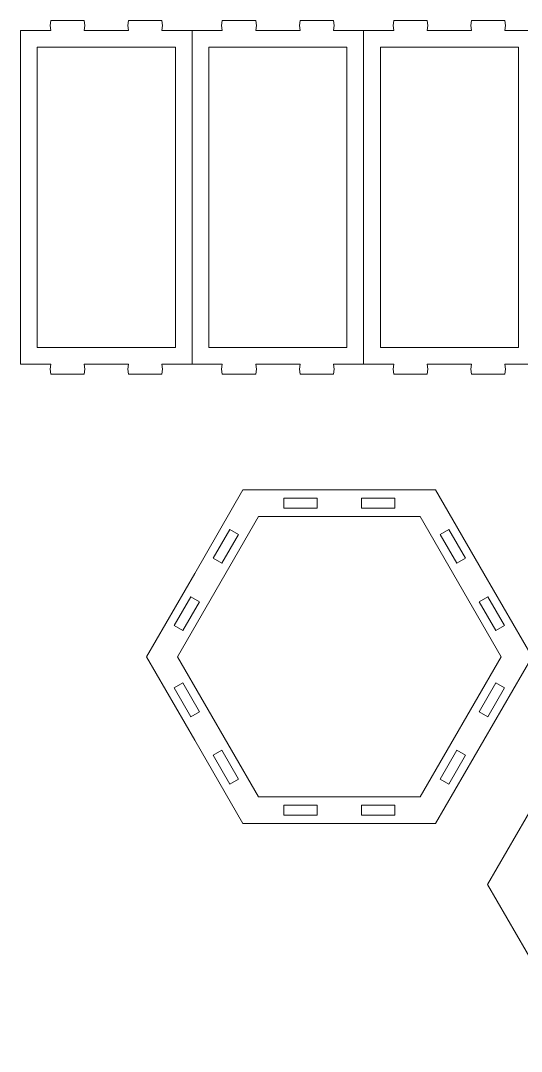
# Model space of a CAD drawing. Header units: centimetres. Extents: x -130 to 92, y -33 to 29.
# Drawn here: x -130.1 to -100.1, y -32.6 to 29.2 of the extents above; entities that cross this region are included whole.
import ezdxf

# ---------------------------------------------------------------- set-up
doc = ezdxf.new("R2010")
doc.units = ezdxf.units.CM
doc.header["$MEASUREMENT"] = 0
doc.layers.add('layer 1', color=7, linetype='Continuous')

msp = doc.modelspace()

# ---------------------------------------------------------------- linework, layer by layer
at = {"layer": 'layer 1', "color": 250, "lineweight": 9}
for points, knots in [([(-130.09039, 28.59628), (-130.09039, 28.59628), (-129.18589, 28.59628), (-129.18589, 28.59628), (-129.18589, 28.59628), (-129.18589, 28.59628), (-128.28141, 28.59628), (-128.28141, 28.59628), (-128.28141, 28.59628), (-128.28141, 28.59628), (-128.32141, 28.89628), (-128.32141, 28.89628), (-128.32141, 28.89628), (-128.32141, 28.89628), (-128.28141, 29.19628), (-128.28141, 29.19628), (-128.28141, 29.19628), (-128.28141, 29.19628), (-127.28141, 29.19628), (-127.28141, 29.19628), (-127.28141, 29.19628), (-127.28141, 29.19628), (-126.28141, 29.19628), (-126.28141, 29.19628), (-126.28141, 29.19628), (-126.28141, 29.19628), (-126.24141, 28.89628), (-126.24141, 28.89628), (-126.24141, 28.89628), (-126.24141, 28.89628), (-126.28141, 28.59628), (-126.28141, 28.59628), (-126.28141, 28.59628), (-126.28141, 28.59628), (-124.95201, 28.59628), (-124.95201, 28.59628), (-124.95201, 28.59628), (-124.95201, 28.59628), (-123.62261, 28.59628), (-123.62261, 28.59628), (-123.62261, 28.59628), (-123.62261, 28.59628), (-123.66261, 28.89628), (-123.66261, 28.89628), (-123.66261, 28.89628), (-123.66261, 28.89628), (-123.62261, 29.19628), (-123.62261, 29.19628), (-123.62261, 29.19628), (-123.62261, 29.19628), (-122.62261, 29.19628), (-122.62261, 29.19628), (-122.62261, 29.19628), (-122.62261, 29.19628), (-121.62261, 29.19628), (-121.62261, 29.19628), (-121.62261, 29.19628), (-121.62261, 29.19628), (-121.58261, 28.89628), (-121.58261, 28.89628), (-121.58261, 28.89628), (-121.58261, 28.89628), (-121.62261, 28.59628), (-121.62261, 28.59628), (-121.62261, 28.59628), (-121.62261, 28.59628), (-119.81361, 28.59628), (-119.81361, 28.59628), (-119.81361, 28.59628), (-119.81361, 28.59628), (-119.81361, 8.59628), (-119.81361, 8.59628), (-119.81361, 8.59628), (-119.81361, 8.59628), (-120.71811, 8.59628), (-120.71811, 8.59628), (-120.71811, 8.59628), (-120.71811, 8.59628), (-121.62261, 8.59628), (-121.62261, 8.59628), (-121.62261, 8.59628), (-121.62261, 8.59628), (-121.58261, 8.29628), (-121.58261, 8.29628), (-121.58261, 8.29628), (-121.58261, 8.29628), (-121.62261, 7.99628), (-121.62261, 7.99628), (-121.62261, 7.99628), (-121.62261, 7.99628), (-122.62261, 7.99628), (-122.62261, 7.99628), (-122.62261, 7.99628), (-122.62261, 7.99628), (-123.62261, 7.99628), (-123.62261, 7.99628), (-123.62261, 7.99628), (-123.62261, 7.99628), (-123.66261, 8.29628), (-123.66261, 8.29628), (-123.66261, 8.29628), (-123.66261, 8.29628), (-123.62261, 8.59628), (-123.62261, 8.59628), (-123.62261, 8.59628), (-123.62261, 8.59628), (-124.95201, 8.59628), (-124.95201, 8.59628), (-124.95201, 8.59628), (-124.95201, 8.59628), (-126.28141, 8.59628), (-126.28141, 8.59628), (-126.28141, 8.59628), (-126.28141, 8.59628), (-126.24141, 8.29628), (-126.24141, 8.29628), (-126.24141, 8.29628), (-126.24141, 8.29628), (-126.28141, 7.99628), (-126.28141, 7.99628), (-126.28141, 7.99628), (-126.28141, 7.99628), (-127.28141, 7.99628), (-127.28141, 7.99628), (-127.28141, 7.99628), (-127.28141, 7.99628), (-128.28141, 7.99628), (-128.28141, 7.99628), (-128.28141, 7.99628), (-128.28141, 7.99628), (-128.32141, 8.29628), (-128.32141, 8.29628), (-128.32141, 8.29628), (-128.32141, 8.29628), (-128.28141, 8.59628), (-128.28141, 8.59628), (-128.28141, 8.59628), (-128.28141, 8.59628), (-130.09039, 8.59628), (-130.09039, 8.59628), (-130.09039, 8.59628), (-130.09039, 8.59628), (-130.09039, 28.59628), (-130.09039, 28.59628)], [0, 0, 0, 0, 0.02702703, 0.02702703, 0.02702703, 0.02702703, 0.05405405, 0.05405405, 0.05405405, 0.05405405, 0.08108108, 0.08108108, 0.08108108, 0.08108108, 0.10810811, 0.10810811, 0.10810811, 0.10810811, 0.13513514, 0.13513514, 0.13513514, 0.13513514, 0.16216216, 0.16216216, 0.16216216, 0.16216216, 0.18918919, 0.18918919, 0.18918919, 0.18918919, 0.21621622, 0.21621622, 0.21621622, 0.21621622, 0.24324324, 0.24324324, 0.24324324, 0.24324324, 0.27027027, 0.27027027, 0.27027027, 0.27027027, 0.2972973, 0.2972973, 0.2972973, 0.2972973, 0.32432432, 0.32432432, 0.32432432, 0.32432432, 0.35135135, 0.35135135, 0.35135135, 0.35135135, 0.37837838, 0.37837838, 0.37837838, 0.37837838, 0.40540541, 0.40540541, 0.40540541, 0.40540541, 0.43243243, 0.43243243, 0.43243243, 0.43243243, 0.45945946, 0.45945946, 0.45945946, 0.45945946, 0.48648649, 0.48648649, 0.48648649, 0.48648649, 0.51351351, 0.51351351, 0.51351351, 0.51351351, 0.54054054, 0.54054054, 0.54054054, 0.54054054, 0.56756757, 0.56756757, 0.56756757, 0.56756757, 0.59459459, 0.59459459, 0.59459459, 0.59459459, 0.62162162, 0.62162162, 0.62162162, 0.62162162, 0.64864865, 0.64864865, 0.64864865, 0.64864865, 0.67567568, 0.67567568, 0.67567568, 0.67567568, 0.7027027, 0.7027027, 0.7027027, 0.7027027, 0.72972973, 0.72972973, 0.72972973, 0.72972973, 0.75675676, 0.75675676, 0.75675676, 0.75675676, 0.78378378, 0.78378378, 0.78378378, 0.78378378, 0.81081081, 0.81081081, 0.81081081, 0.81081081, 0.83783784, 0.83783784, 0.83783784, 0.83783784, 0.86486486, 0.86486486, 0.86486486, 0.86486486, 0.89189189, 0.89189189, 0.89189189, 0.89189189, 0.91891892, 0.91891892, 0.91891892, 0.91891892, 0.94594595, 0.94594595, 0.94594595, 0.94594595, 1, 1, 1, 1]), ([(-119.81361, 28.59628), (-119.81361, 28.59628), (-118.90911, 28.59628), (-118.90911, 28.59628), (-118.90911, 28.59628), (-118.90911, 28.59628), (-118.00463, 28.59628), (-118.00463, 28.59628), (-118.00463, 28.59628), (-118.00463, 28.59628), (-118.04463, 28.89628), (-118.04463, 28.89628), (-118.04463, 28.89628), (-118.04463, 28.89628), (-118.00463, 29.19628), (-118.00463, 29.19628), (-118.00463, 29.19628), (-118.00463, 29.19628), (-117.00463, 29.19628), (-117.00463, 29.19628), (-117.00463, 29.19628), (-117.00463, 29.19628), (-116.00463, 29.19628), (-116.00463, 29.19628), (-116.00463, 29.19628), (-116.00463, 29.19628), (-115.96463, 28.89628), (-115.96463, 28.89628), (-115.96463, 28.89628), (-115.96463, 28.89628), (-116.00463, 28.59628), (-116.00463, 28.59628), (-116.00463, 28.59628), (-116.00463, 28.59628), (-114.67523, 28.59628), (-114.67523, 28.59628), (-114.67523, 28.59628), (-114.67523, 28.59628), (-113.34583, 28.59628), (-113.34583, 28.59628), (-113.34583, 28.59628), (-113.34583, 28.59628), (-113.38583, 28.89628), (-113.38583, 28.89628), (-113.38583, 28.89628), (-113.38583, 28.89628), (-113.34583, 29.19628), (-113.34583, 29.19628), (-113.34583, 29.19628), (-113.34583, 29.19628), (-112.34583, 29.19628), (-112.34583, 29.19628), (-112.34583, 29.19628), (-112.34583, 29.19628), (-111.34583, 29.19628), (-111.34583, 29.19628), (-111.34583, 29.19628), (-111.34583, 29.19628), (-111.30583, 28.89628), (-111.30583, 28.89628), (-111.30583, 28.89628), (-111.30583, 28.89628), (-111.34583, 28.59628), (-111.34583, 28.59628), (-111.34583, 28.59628), (-111.34583, 28.59628), (-109.53683, 28.59628), (-109.53683, 28.59628), (-109.53683, 28.59628), (-109.53683, 28.59628), (-109.53683, 8.59628), (-109.53683, 8.59628), (-109.53683, 8.59628), (-109.53683, 8.59628), (-110.44133, 8.59628), (-110.44133, 8.59628), (-110.44133, 8.59628), (-110.44133, 8.59628), (-111.34583, 8.59628), (-111.34583, 8.59628), (-111.34583, 8.59628), (-111.34583, 8.59628), (-111.30583, 8.29628), (-111.30583, 8.29628), (-111.30583, 8.29628), (-111.30583, 8.29628), (-111.34583, 7.99628), (-111.34583, 7.99628), (-111.34583, 7.99628), (-111.34583, 7.99628), (-112.34583, 7.99628), (-112.34583, 7.99628), (-112.34583, 7.99628), (-112.34583, 7.99628), (-113.34583, 7.99628), (-113.34583, 7.99628), (-113.34583, 7.99628), (-113.34583, 7.99628), (-113.38583, 8.29628), (-113.38583, 8.29628), (-113.38583, 8.29628), (-113.38583, 8.29628), (-113.34583, 8.59628), (-113.34583, 8.59628), (-113.34583, 8.59628), (-113.34583, 8.59628), (-114.67523, 8.59628), (-114.67523, 8.59628), (-114.67523, 8.59628), (-114.67523, 8.59628), (-116.00463, 8.59628), (-116.00463, 8.59628), (-116.00463, 8.59628), (-116.00463, 8.59628), (-115.96463, 8.29628), (-115.96463, 8.29628), (-115.96463, 8.29628), (-115.96463, 8.29628), (-116.00463, 7.99628), (-116.00463, 7.99628), (-116.00463, 7.99628), (-116.00463, 7.99628), (-117.00463, 7.99628), (-117.00463, 7.99628), (-117.00463, 7.99628), (-117.00463, 7.99628), (-118.00463, 7.99628), (-118.00463, 7.99628), (-118.00463, 7.99628), (-118.00463, 7.99628), (-118.04463, 8.29628), (-118.04463, 8.29628), (-118.04463, 8.29628), (-118.04463, 8.29628), (-118.00463, 8.59628), (-118.00463, 8.59628), (-118.00463, 8.59628), (-118.00463, 8.59628), (-119.81361, 8.59628), (-119.81361, 8.59628), (-119.81361, 8.59628), (-119.81361, 8.59628), (-119.81361, 28.59628), (-119.81361, 28.59628)], [0, 0, 0, 0, 0.02702703, 0.02702703, 0.02702703, 0.02702703, 0.05405405, 0.05405405, 0.05405405, 0.05405405, 0.08108108, 0.08108108, 0.08108108, 0.08108108, 0.10810811, 0.10810811, 0.10810811, 0.10810811, 0.13513514, 0.13513514, 0.13513514, 0.13513514, 0.16216216, 0.16216216, 0.16216216, 0.16216216, 0.18918919, 0.18918919, 0.18918919, 0.18918919, 0.21621622, 0.21621622, 0.21621622, 0.21621622, 0.24324324, 0.24324324, 0.24324324, 0.24324324, 0.27027027, 0.27027027, 0.27027027, 0.27027027, 0.2972973, 0.2972973, 0.2972973, 0.2972973, 0.32432432, 0.32432432, 0.32432432, 0.32432432, 0.35135135, 0.35135135, 0.35135135, 0.35135135, 0.37837838, 0.37837838, 0.37837838, 0.37837838, 0.40540541, 0.40540541, 0.40540541, 0.40540541, 0.43243243, 0.43243243, 0.43243243, 0.43243243, 0.45945946, 0.45945946, 0.45945946, 0.45945946, 0.48648649, 0.48648649, 0.48648649, 0.48648649, 0.51351351, 0.51351351, 0.51351351, 0.51351351, 0.54054054, 0.54054054, 0.54054054, 0.54054054, 0.56756757, 0.56756757, 0.56756757, 0.56756757, 0.59459459, 0.59459459, 0.59459459, 0.59459459, 0.62162162, 0.62162162, 0.62162162, 0.62162162, 0.64864865, 0.64864865, 0.64864865, 0.64864865, 0.67567568, 0.67567568, 0.67567568, 0.67567568, 0.7027027, 0.7027027, 0.7027027, 0.7027027, 0.72972973, 0.72972973, 0.72972973, 0.72972973, 0.75675676, 0.75675676, 0.75675676, 0.75675676, 0.78378378, 0.78378378, 0.78378378, 0.78378378, 0.81081081, 0.81081081, 0.81081081, 0.81081081, 0.83783784, 0.83783784, 0.83783784, 0.83783784, 0.86486486, 0.86486486, 0.86486486, 0.86486486, 0.89189189, 0.89189189, 0.89189189, 0.89189189, 0.91891892, 0.91891892, 0.91891892, 0.91891892, 0.94594595, 0.94594595, 0.94594595, 0.94594595, 1, 1, 1, 1]), ([(-109.53683, 28.59628), (-109.53683, 28.59628), (-108.63233, 28.59628), (-108.63233, 28.59628), (-108.63233, 28.59628), (-108.63233, 28.59628), (-107.72785, 28.59628), (-107.72785, 28.59628), (-107.72785, 28.59628), (-107.72785, 28.59628), (-107.76785, 28.89628), (-107.76785, 28.89628), (-107.76785, 28.89628), (-107.76785, 28.89628), (-107.72785, 29.19628), (-107.72785, 29.19628), (-107.72785, 29.19628), (-107.72785, 29.19628), (-106.72785, 29.19628), (-106.72785, 29.19628), (-106.72785, 29.19628), (-106.72785, 29.19628), (-105.72785, 29.19628), (-105.72785, 29.19628), (-105.72785, 29.19628), (-105.72785, 29.19628), (-105.68785, 28.89628), (-105.68785, 28.89628), (-105.68785, 28.89628), (-105.68785, 28.89628), (-105.72785, 28.59628), (-105.72785, 28.59628), (-105.72785, 28.59628), (-105.72785, 28.59628), (-104.39845, 28.59628), (-104.39845, 28.59628), (-104.39845, 28.59628), (-104.39845, 28.59628), (-103.06905, 28.59628), (-103.06905, 28.59628), (-103.06905, 28.59628), (-103.06905, 28.59628), (-103.10905, 28.89628), (-103.10905, 28.89628), (-103.10905, 28.89628), (-103.10905, 28.89628), (-103.06905, 29.19628), (-103.06905, 29.19628), (-103.06905, 29.19628), (-103.06905, 29.19628), (-102.06905, 29.19628), (-102.06905, 29.19628), (-102.06905, 29.19628), (-102.06905, 29.19628), (-101.06905, 29.19628), (-101.06905, 29.19628), (-101.06905, 29.19628), (-101.06905, 29.19628), (-101.02905, 28.89628), (-101.02905, 28.89628), (-101.02905, 28.89628), (-101.02905, 28.89628), (-101.06905, 28.59628), (-101.06905, 28.59628), (-101.06905, 28.59628), (-101.06905, 28.59628), (-99.26005, 28.59628), (-99.26005, 28.59628), (-99.26005, 28.59628), (-99.26005, 28.59628), (-99.26005, 8.59628), (-99.26005, 8.59628), (-99.26005, 8.59628), (-99.26005, 8.59628), (-100.16455, 8.59628), (-100.16455, 8.59628), (-100.16455, 8.59628), (-100.16455, 8.59628), (-101.06905, 8.59628), (-101.06905, 8.59628), (-101.06905, 8.59628), (-101.06905, 8.59628), (-101.02905, 8.29628), (-101.02905, 8.29628), (-101.02905, 8.29628), (-101.02905, 8.29628), (-101.06905, 7.99628), (-101.06905, 7.99628), (-101.06905, 7.99628), (-101.06905, 7.99628), (-102.06905, 7.99628), (-102.06905, 7.99628), (-102.06905, 7.99628), (-102.06905, 7.99628), (-103.06905, 7.99628), (-103.06905, 7.99628), (-103.06905, 7.99628), (-103.06905, 7.99628), (-103.10905, 8.29628), (-103.10905, 8.29628), (-103.10905, 8.29628), (-103.10905, 8.29628), (-103.06905, 8.59628), (-103.06905, 8.59628), (-103.06905, 8.59628), (-103.06905, 8.59628), (-104.39845, 8.59628), (-104.39845, 8.59628), (-104.39845, 8.59628), (-104.39845, 8.59628), (-105.72785, 8.59628), (-105.72785, 8.59628), (-105.72785, 8.59628), (-105.72785, 8.59628), (-105.68785, 8.29628), (-105.68785, 8.29628), (-105.68785, 8.29628), (-105.68785, 8.29628), (-105.72785, 7.99628), (-105.72785, 7.99628), (-105.72785, 7.99628), (-105.72785, 7.99628), (-106.72785, 7.99628), (-106.72785, 7.99628), (-106.72785, 7.99628), (-106.72785, 7.99628), (-107.72785, 7.99628), (-107.72785, 7.99628), (-107.72785, 7.99628), (-107.72785, 7.99628), (-107.76785, 8.29628), (-107.76785, 8.29628), (-107.76785, 8.29628), (-107.76785, 8.29628), (-107.72785, 8.59628), (-107.72785, 8.59628), (-107.72785, 8.59628), (-107.72785, 8.59628), (-109.53683, 8.59628), (-109.53683, 8.59628), (-109.53683, 8.59628), (-109.53683, 8.59628), (-109.53683, 28.59628), (-109.53683, 28.59628)], [0, 0, 0, 0, 0.02702703, 0.02702703, 0.02702703, 0.02702703, 0.05405405, 0.05405405, 0.05405405, 0.05405405, 0.08108108, 0.08108108, 0.08108108, 0.08108108, 0.10810811, 0.10810811, 0.10810811, 0.10810811, 0.13513514, 0.13513514, 0.13513514, 0.13513514, 0.16216216, 0.16216216, 0.16216216, 0.16216216, 0.18918919, 0.18918919, 0.18918919, 0.18918919, 0.21621622, 0.21621622, 0.21621622, 0.21621622, 0.24324324, 0.24324324, 0.24324324, 0.24324324, 0.27027027, 0.27027027, 0.27027027, 0.27027027, 0.2972973, 0.2972973, 0.2972973, 0.2972973, 0.32432432, 0.32432432, 0.32432432, 0.32432432, 0.35135135, 0.35135135, 0.35135135, 0.35135135, 0.37837838, 0.37837838, 0.37837838, 0.37837838, 0.40540541, 0.40540541, 0.40540541, 0.40540541, 0.43243243, 0.43243243, 0.43243243, 0.43243243, 0.45945946, 0.45945946, 0.45945946, 0.45945946, 0.48648649, 0.48648649, 0.48648649, 0.48648649, 0.51351351, 0.51351351, 0.51351351, 0.51351351, 0.54054054, 0.54054054, 0.54054054, 0.54054054, 0.56756757, 0.56756757, 0.56756757, 0.56756757, 0.59459459, 0.59459459, 0.59459459, 0.59459459, 0.62162162, 0.62162162, 0.62162162, 0.62162162, 0.64864865, 0.64864865, 0.64864865, 0.64864865, 0.67567568, 0.67567568, 0.67567568, 0.67567568, 0.7027027, 0.7027027, 0.7027027, 0.7027027, 0.72972973, 0.72972973, 0.72972973, 0.72972973, 0.75675676, 0.75675676, 0.75675676, 0.75675676, 0.78378378, 0.78378378, 0.78378378, 0.78378378, 0.81081081, 0.81081081, 0.81081081, 0.81081081, 0.83783784, 0.83783784, 0.83783784, 0.83783784, 0.86486486, 0.86486486, 0.86486486, 0.86486486, 0.89189189, 0.89189189, 0.89189189, 0.89189189, 0.91891892, 0.91891892, 0.91891892, 0.91891892, 0.94594595, 0.94594595, 0.94594595, 0.94594595, 1, 1, 1, 1]), ([(-129.09037, 27.59628), (-129.09037, 27.59628), (-120.81359, 27.59628), (-120.81359, 27.59628), (-120.81359, 27.59628), (-120.81359, 27.59628), (-120.81359, 9.59628), (-120.81359, 9.59628), (-120.81359, 9.59628), (-120.81359, 9.59628), (-129.09037, 9.59628), (-129.09037, 9.59628), (-129.09037, 9.59628), (-129.09037, 9.59628), (-129.09037, 27.59628), (-129.09037, 27.59628)], [0, 0, 0, 0, 0.2, 0.2, 0.2, 0.2, 0.4, 0.4, 0.4, 0.4, 0.6, 0.6, 0.6, 0.6, 1, 1, 1, 1]), ([(-118.81359, 27.59628), (-118.81359, 27.59628), (-110.53681, 27.59628), (-110.53681, 27.59628), (-110.53681, 27.59628), (-110.53681, 27.59628), (-110.53681, 9.59628), (-110.53681, 9.59628), (-110.53681, 9.59628), (-110.53681, 9.59628), (-118.81359, 9.59628), (-118.81359, 9.59628), (-118.81359, 9.59628), (-118.81359, 9.59628), (-118.81359, 27.59628), (-118.81359, 27.59628)], [0, 0, 0, 0, 0.2, 0.2, 0.2, 0.2, 0.4, 0.4, 0.4, 0.4, 0.6, 0.6, 0.6, 0.6, 1, 1, 1, 1]), ([(-108.53681, 27.59628), (-108.53681, 27.59628), (-100.26003, 27.59628), (-100.26003, 27.59628), (-100.26003, 27.59628), (-100.26003, 27.59628), (-100.26003, 9.59628), (-100.26003, 9.59628), (-100.26003, 9.59628), (-100.26003, 9.59628), (-108.53681, 9.59628), (-108.53681, 9.59628), (-108.53681, 9.59628), (-108.53681, 9.59628), (-108.53681, 27.59628), (-108.53681, 27.59628)], [0, 0, 0, 0, 0.2, 0.2, 0.2, 0.2, 0.4, 0.4, 0.4, 0.4, 0.6, 0.6, 0.6, 0.6, 1, 1, 1, 1]), ([(-116.77003, 1.06752), (-116.77003, 1.06752), (-110.99653, 1.06752), (-110.99653, 1.06752), (-110.99653, 1.06752), (-110.99653, 1.06752), (-105.22303, 1.06754), (-105.22303, 1.06754), (-105.22303, 1.06754), (-105.22303, 1.06754), (-102.33627, -3.93246), (-102.33627, -3.93246), (-102.33627, -3.93246), (-102.33627, -3.93246), (-99.44953, -8.93246), (-99.44953, -8.93246), (-99.44953, -8.93246), (-99.44953, -8.93246), (-102.33629, -13.93246), (-102.33629, -13.93246), (-102.33629, -13.93246), (-102.33629, -13.93246), (-105.22303, -18.93244), (-105.22303, -18.93244), (-105.22303, -18.93244), (-105.22303, -18.93244), (-110.99653, -18.93244), (-110.99653, -18.93244), (-110.99653, -18.93244), (-110.99653, -18.93244), (-116.77003, -18.93246), (-116.77003, -18.93246), (-116.77003, -18.93246), (-116.77003, -18.93246), (-119.65679, -13.93246), (-119.65679, -13.93246), (-119.65679, -13.93246), (-119.65679, -13.93246), (-122.54353, -8.93246), (-122.54353, -8.93246), (-122.54353, -8.93246), (-122.54353, -8.93246), (-119.65677, -3.93246), (-119.65677, -3.93246), (-119.65677, -3.93246), (-119.65677, -3.93246), (-116.77003, 1.06752), (-116.77003, 1.06752)], [0, 0, 0, 0, 0.07692308, 0.07692308, 0.07692308, 0.07692308, 0.15384615, 0.15384615, 0.15384615, 0.15384615, 0.23076923, 0.23076923, 0.23076923, 0.23076923, 0.30769231, 0.30769231, 0.30769231, 0.30769231, 0.38461538, 0.38461538, 0.38461538, 0.38461538, 0.46153846, 0.46153846, 0.46153846, 0.46153846, 0.53846154, 0.53846154, 0.53846154, 0.53846154, 0.61538462, 0.61538462, 0.61538462, 0.61538462, 0.69230769, 0.69230769, 0.69230769, 0.69230769, 0.76923077, 0.76923077, 0.76923077, 0.76923077, 0.84615385, 0.84615385, 0.84615385, 0.84615385, 1, 1, 1, 1]), ([(-114.32593, 0.56752), (-114.32593, 0.56752), (-112.32593, 0.56752), (-112.32593, 0.56752), (-112.32593, 0.56752), (-112.32593, 0.56752), (-112.32593, -0.03248), (-112.32593, -0.03248), (-112.32593, -0.03248), (-112.32593, -0.03248), (-114.32593, -0.0325), (-114.32593, -0.0325), (-114.32593, -0.0325), (-114.32593, -0.0325), (-114.32593, 0.56752), (-114.32593, 0.56752)], [0, 0, 0, 0, 0.2, 0.2, 0.2, 0.2, 0.4, 0.4, 0.4, 0.4, 0.6, 0.6, 0.6, 0.6, 1, 1, 1, 1]), ([(-109.66713, 0.56752), (-109.66713, 0.56752), (-107.66713, 0.56752), (-107.66713, 0.56752), (-107.66713, 0.56752), (-107.66713, 0.56752), (-107.66713, -0.03248), (-107.66713, -0.03248), (-107.66713, -0.03248), (-107.66713, -0.03248), (-109.66713, -0.03248), (-109.66713, -0.03248), (-109.66713, -0.03248), (-109.66713, -0.03248), (-109.66713, 0.56752), (-109.66713, 0.56752)], [0, 0, 0, 0, 0.2, 0.2, 0.2, 0.2, 0.4, 0.4, 0.4, 0.4, 0.6, 0.6, 0.6, 0.6, 1, 1, 1, 1]), ([(-115.84627, -0.53248), (-115.84627, -0.53248), (-120.69601, -8.93246), (-120.69601, -8.93246), (-120.69601, -8.93246), (-120.69601, -8.93246), (-115.84627, -17.33246), (-115.84627, -17.33246), (-115.84627, -17.33246), (-115.84627, -17.33246), (-106.14679, -17.33244), (-106.14679, -17.33244), (-106.14679, -17.33244), (-106.14679, -17.33244), (-101.29705, -8.93246), (-101.29705, -8.93246), (-101.29705, -8.93246), (-101.29705, -8.93246), (-106.14679, -0.53246), (-106.14679, -0.53246), (-106.14679, -0.53246), (-106.14679, -0.53246), (-115.84627, -0.53248), (-115.84627, -0.53248)], [0, 0, 0, 0, 0.14285714, 0.14285714, 0.14285714, 0.14285714, 0.28571429, 0.28571429, 0.28571429, 0.28571429, 0.42857143, 0.42857143, 0.42857143, 0.42857143, 0.57142857, 0.57142857, 0.57142857, 0.57142857, 0.71428571, 0.71428571, 0.71428571, 0.71428571, 1, 1, 1, 1]), ([(-118.55905, -3.03118), (-118.55905, -3.03118), (-117.55905, -1.29912), (-117.55905, -1.29912), (-117.55905, -1.29912), (-117.55905, -1.29912), (-117.03943, -1.59912), (-117.03943, -1.59912), (-117.03943, -1.59912), (-117.03943, -1.59912), (-118.03943, -3.33118), (-118.03943, -3.33118), (-118.03943, -3.33118), (-118.03943, -3.33118), (-118.55905, -3.03118), (-118.55905, -3.03118)], [0, 0, 0, 0, 0.2, 0.2, 0.2, 0.2, 0.4, 0.4, 0.4, 0.4, 0.6, 0.6, 0.6, 0.6, 1, 1, 1, 1]), ([(-104.43401, -1.29912), (-104.43401, -1.29912), (-103.43401, -3.03118), (-103.43401, -3.03118), (-103.43401, -3.03118), (-103.43401, -3.03118), (-103.95363, -3.33118), (-103.95363, -3.33118), (-103.95363, -3.33118), (-103.95363, -3.33118), (-104.95363, -1.59914), (-104.95363, -1.59914), (-104.95363, -1.59914), (-104.95363, -1.59914), (-104.43401, -1.29912), (-104.43401, -1.29912)], [0, 0, 0, 0, 0.2, 0.2, 0.2, 0.2, 0.4, 0.4, 0.4, 0.4, 0.6, 0.6, 0.6, 0.6, 1, 1, 1, 1]), ([(-120.88845, -7.06582), (-120.88845, -7.06582), (-119.88845, -5.33376), (-119.88845, -5.33376), (-119.88845, -5.33376), (-119.88845, -5.33376), (-119.36883, -5.63376), (-119.36883, -5.63376), (-119.36883, -5.63376), (-119.36883, -5.63376), (-120.36883, -7.36582), (-120.36883, -7.36582), (-120.36883, -7.36582), (-120.36883, -7.36582), (-120.88845, -7.06582), (-120.88845, -7.06582)], [0, 0, 0, 0, 0.2, 0.2, 0.2, 0.2, 0.4, 0.4, 0.4, 0.4, 0.6, 0.6, 0.6, 0.6, 1, 1, 1, 1]), ([(-102.10461, -5.33376), (-102.10461, -5.33376), (-101.10461, -7.06582), (-101.10461, -7.06582), (-101.10461, -7.06582), (-101.10461, -7.06582), (-101.62423, -7.36582), (-101.62423, -7.36582), (-101.62423, -7.36582), (-101.62423, -7.36582), (-102.62423, -5.63376), (-102.62423, -5.63376), (-102.62423, -5.63376), (-102.62423, -5.63376), (-102.10461, -5.33376), (-102.10461, -5.33376)], [0, 0, 0, 0, 0.2, 0.2, 0.2, 0.2, 0.4, 0.4, 0.4, 0.4, 0.6, 0.6, 0.6, 0.6, 1, 1, 1, 1]), ([(-119.88845, -12.53116), (-119.88845, -12.53116), (-120.88845, -10.7991), (-120.88845, -10.7991), (-120.88845, -10.7991), (-120.88845, -10.7991), (-120.36883, -10.4991), (-120.36883, -10.4991), (-120.36883, -10.4991), (-120.36883, -10.4991), (-119.36883, -12.23116), (-119.36883, -12.23116), (-119.36883, -12.23116), (-119.36883, -12.23116), (-119.88845, -12.53116), (-119.88845, -12.53116)], [0, 0, 0, 0, 0.2, 0.2, 0.2, 0.2, 0.4, 0.4, 0.4, 0.4, 0.6, 0.6, 0.6, 0.6, 1, 1, 1, 1]), ([(-101.10461, -10.7991), (-101.10461, -10.7991), (-102.10461, -12.53116), (-102.10461, -12.53116), (-102.10461, -12.53116), (-102.10461, -12.53116), (-102.62423, -12.23116), (-102.62423, -12.23116), (-102.62423, -12.23116), (-102.62423, -12.23116), (-101.62423, -10.4991), (-101.62423, -10.4991), (-101.62423, -10.4991), (-101.62423, -10.4991), (-101.10461, -10.7991), (-101.10461, -10.7991)], [0, 0, 0, 0, 0.2, 0.2, 0.2, 0.2, 0.4, 0.4, 0.4, 0.4, 0.6, 0.6, 0.6, 0.6, 1, 1, 1, 1]), ([(-96.33909, -12.58298), (-96.33909, -12.58298), (-90.56559, -12.58298), (-90.56559, -12.58298), (-90.56559, -12.58298), (-90.56559, -12.58298), (-84.79209, -12.58296), (-84.79209, -12.58296), (-84.79209, -12.58296), (-84.79209, -12.58296), (-81.90533, -17.58296), (-81.90533, -17.58296), (-81.90533, -17.58296), (-81.90533, -17.58296), (-79.01859, -22.58296), (-79.01859, -22.58296), (-79.01859, -22.58296), (-79.01859, -22.58296), (-81.90535, -27.58296), (-81.90535, -27.58296), (-81.90535, -27.58296), (-81.90535, -27.58296), (-84.79209, -32.58294), (-84.79209, -32.58294), (-84.79209, -32.58294), (-84.79209, -32.58294), (-90.56559, -32.58294), (-90.56559, -32.58294), (-90.56559, -32.58294), (-90.56559, -32.58294), (-96.33909, -32.58296), (-96.33909, -32.58296), (-96.33909, -32.58296), (-96.33909, -32.58296), (-99.22585, -27.58296), (-99.22585, -27.58296), (-99.22585, -27.58296), (-99.22585, -27.58296), (-102.11259, -22.58296), (-102.11259, -22.58296), (-102.11259, -22.58296), (-102.11259, -22.58296), (-99.22583, -17.58296), (-99.22583, -17.58296), (-99.22583, -17.58296), (-99.22583, -17.58296), (-96.33909, -12.58298), (-96.33909, -12.58298)], [0, 0, 0, 0, 0.07692308, 0.07692308, 0.07692308, 0.07692308, 0.15384615, 0.15384615, 0.15384615, 0.15384615, 0.23076923, 0.23076923, 0.23076923, 0.23076923, 0.30769231, 0.30769231, 0.30769231, 0.30769231, 0.38461538, 0.38461538, 0.38461538, 0.38461538, 0.46153846, 0.46153846, 0.46153846, 0.46153846, 0.53846154, 0.53846154, 0.53846154, 0.53846154, 0.61538462, 0.61538462, 0.61538462, 0.61538462, 0.69230769, 0.69230769, 0.69230769, 0.69230769, 0.76923077, 0.76923077, 0.76923077, 0.76923077, 0.84615385, 0.84615385, 0.84615385, 0.84615385, 1, 1, 1, 1]), ([(-117.55905, -16.5658), (-117.55905, -16.5658), (-118.55905, -14.83374), (-118.55905, -14.83374), (-118.55905, -14.83374), (-118.55905, -14.83374), (-118.03943, -14.53374), (-118.03943, -14.53374), (-118.03943, -14.53374), (-118.03943, -14.53374), (-117.03943, -16.26578), (-117.03943, -16.26578), (-117.03943, -16.26578), (-117.03943, -16.26578), (-117.55905, -16.5658), (-117.55905, -16.5658)], [0, 0, 0, 0, 0.2, 0.2, 0.2, 0.2, 0.4, 0.4, 0.4, 0.4, 0.6, 0.6, 0.6, 0.6, 1, 1, 1, 1]), ([(-103.43401, -14.83374), (-103.43401, -14.83374), (-104.43401, -16.5658), (-104.43401, -16.5658), (-104.43401, -16.5658), (-104.43401, -16.5658), (-104.95363, -16.26578), (-104.95363, -16.26578), (-104.95363, -16.26578), (-104.95363, -16.26578), (-103.95363, -14.53374), (-103.95363, -14.53374), (-103.95363, -14.53374), (-103.95363, -14.53374), (-103.43401, -14.83374), (-103.43401, -14.83374)], [0, 0, 0, 0, 0.2, 0.2, 0.2, 0.2, 0.4, 0.4, 0.4, 0.4, 0.6, 0.6, 0.6, 0.6, 1, 1, 1, 1]), ([(-112.32593, -18.43244), (-112.32593, -18.43244), (-114.32593, -18.43244), (-114.32593, -18.43244), (-114.32593, -18.43244), (-114.32593, -18.43244), (-114.32593, -17.83242), (-114.32593, -17.83242), (-114.32593, -17.83242), (-114.32593, -17.83242), (-112.32593, -17.83244), (-112.32593, -17.83244), (-112.32593, -17.83244), (-112.32593, -17.83244), (-112.32593, -18.43244), (-112.32593, -18.43244)], [0, 0, 0, 0, 0.2, 0.2, 0.2, 0.2, 0.4, 0.4, 0.4, 0.4, 0.6, 0.6, 0.6, 0.6, 1, 1, 1, 1]), ([(-107.66713, -18.43244), (-107.66713, -18.43244), (-109.66713, -18.43244), (-109.66713, -18.43244), (-109.66713, -18.43244), (-109.66713, -18.43244), (-109.66713, -17.83244), (-109.66713, -17.83244), (-109.66713, -17.83244), (-109.66713, -17.83244), (-107.66713, -17.83242), (-107.66713, -17.83242), (-107.66713, -17.83242), (-107.66713, -17.83242), (-107.66713, -18.43244), (-107.66713, -18.43244)], [0, 0, 0, 0, 0.2, 0.2, 0.2, 0.2, 0.4, 0.4, 0.4, 0.4, 0.6, 0.6, 0.6, 0.6, 1, 1, 1, 1])]:
    msp.add_open_spline(points, degree=3, knots=knots, dxfattribs=at)

doc.saveas('drawing.dxf')
